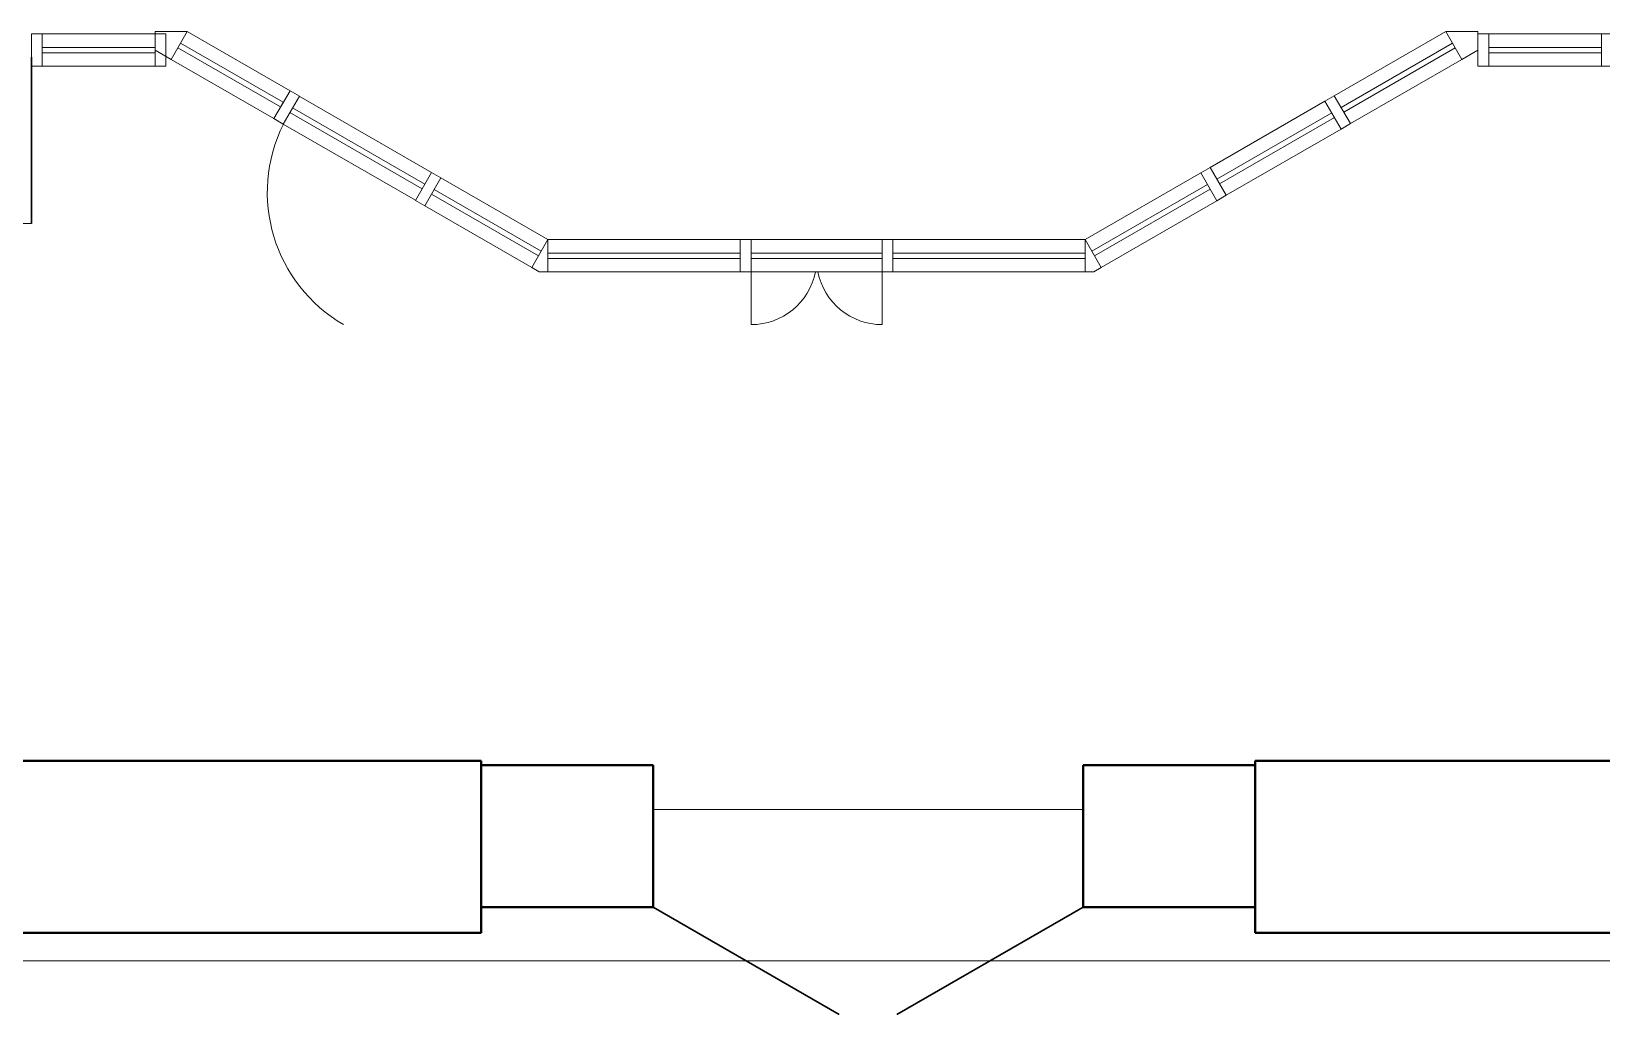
# Model space of a CAD drawing. Header units: millimetres. Extents: x -24 to 373619, y 275 to 149465.
# Drawn here: x 183146 to 190449, y 26495 to 31068 of the extents above; entities that cross this region are included whole.
import ezdxf

# ---------------------------------------------------------------- set-up
doc = ezdxf.new("R2010")
doc.units = ezdxf.units.MM
for name, color, linetype, lineweight in [('Двери', 7, 'Continuous', 18), ('Импосты витража', 7, 'Continuous', 18), ('Панели витража', 7, 'Continuous', 18), ('Панель', 7, 'Continuous', 30), ('Перекрытия', 7, 'Continuous', 18), ('Стены разрез', 7, 'Continuous', 40)]:
    doc.layers.add(name, color=color, linetype=linetype, lineweight=lineweight)

# ---------------------------------------------------------------- blocks, each defined once
blk = doc.blocks.new('AC_Дверь_Двупольная_ПВХ_ГОСТ30970-2014 - 1960х2380h В Глухой низ Пр-387576-001_Весь этаж')
at = {"layer": 'Панель'}
for p, q in [((-1000, 330), (-134, 830)), ((1000, 330), (134, 830))]:
    blk.add_line(p, q, dxfattribs=at)
blk = doc.blocks.new('Квадратный угловой импост - 150х150-1033417-001_Весь этаж')
at = {"layer": 'Импосты витража'}
for p, q in [((-43.3, -75), (-43.3, 75)), ((-43.3, 75), (43.3, 75)), ((43.3, 75), (86.6, 0)), ((86.6, 0), (-43.3, -75))]:
    blk.add_line(p, q, dxfattribs=at)
blk = doc.blocks.new('Системная панель - ADSK_Cтеклопакет_25-1036586-001_Весь этаж')
at = {"layer": 'Панели витража'}
for p, q in [((299.2, 12.5), (-299.2, 12.5)), ((-299.2, 12.5), (-299.2, -12.5)), ((299.2, -12.5), (299.2, 12.5)), ((-299.2, -12.5), (299.2, -12.5))]:
    blk.add_line(p, q, dxfattribs=at)
blk = doc.blocks.new('Системная панель - ADSK_Cтеклопакет_25-1041062-001_Весь этаж')
at = {"layer": 'Панели витража'}
for p, q in [((446.7, 12.5), (-446.7, 12.5)), ((-446.7, 12.5), (-446.7, -12.5)), ((446.7, -12.5), (446.7, 12.5)), ((-446.7, -12.5), (446.7, -12.5))]:
    blk.add_line(p, q, dxfattribs=at)
blk = doc.blocks.new('Системная панель - ADSK_Cтеклопакет_25-1036587-001_Весь этаж')
at = {"layer": 'Панели витража'}
for p, q in [((308.3, 12.5), (-308.3, 12.5)), ((-308.3, 12.5), (-308.3, -12.5)), ((308.3, -12.5), (308.3, 12.5)), ((-308.3, -12.5), (308.3, -12.5))]:
    blk.add_line(p, q, dxfattribs=at)
blk = doc.blocks.new('Системная панель - ADSK_Cтеклопакет_25-1036588-001_Весь этаж')
at = {"layer": 'Панели витража'}
for p, q in [((310.8, 12.5), (-310.8, 12.5)), ((-310.8, 12.5), (-310.8, -12.5)), ((310.8, -12.5), (310.8, 12.5)), ((-310.8, -12.5), (310.8, -12.5))]:
    blk.add_line(p, q, dxfattribs=at)
blk = doc.blocks.new('Системная панель - ADSK_Cтеклопакет_25-1041063-001_Весь этаж')
at = {"layer": 'Панели витража'}
for p, q in [((447.5, 12.5), (-447.5, 12.5)), ((-447.5, 12.5), (-447.5, -12.5)), ((447.5, -12.5), (447.5, 12.5)), ((-447.5, -12.5), (447.5, -12.5))]:
    blk.add_line(p, q, dxfattribs=at)
blk = doc.blocks.new('Дверь-Витраж-Двойная-Витрина - Дверь-Витраж-Двойная-Витрина-1041008-001_Весь этаж')
at = {"layer": 'Двери'}
for centre, start, end in [((-305, 15.55), 11.262262, 90), ((305, 15.55), 90, 168.737738)]:
    blk.add_arc(centre, 305, start, end, dxfattribs=at)
at = {"layer": 'Панель', "lineweight": 18}
for p, q in [((-305, 75), (-305, 320.55)), ((305, 75), (305, 320.55))]:
    blk.add_line(p, q, dxfattribs=at)
blk = doc.blocks.new('Системная панель - ADSK_Cтеклопакет_25-1036558-001_Весь этаж')
at = {"layer": 'Панели витража'}
for p, q in [((305, 12.5), (-305, 12.5)), ((-305, 12.5), (-305, -12.5)), ((305, -12.5), (305, 12.5)), ((-305, -12.5), (305, -12.5))]:
    blk.add_line(p, q, dxfattribs=at)
blk = doc.blocks.new('Квадратный угловой импост - 150х150-1036589-001_Весь этаж')
at = {"layer": 'Импосты витража'}
for p, q in [((86.6, 0), (-43.3, 75)), ((-43.3, 75), (-43.3, -75)), ((43.3, -75), (86.6, 0)), ((-43.3, -75), (43.3, -75))]:
    blk.add_line(p, q, dxfattribs=at)
blk = doc.blocks.new('Квадратный угловой импост - 150х150-1036590-001_Весь этаж')
at = {"layer": 'Импосты витража'}
for p, q in [((-20.1, 75), (54.9, -54.9)), ((-20.1, -75), (-20.1, 75)), ((54.9, -54.9), (20.1, -75)), ((20.1, -75), (-20.1, -75))]:
    blk.add_line(p, q, dxfattribs=at)
blk = doc.blocks.new('Прямоугольный импост - 50х150-1036582-001_Весь этаж')
at = {"layer": 'Импосты витража'}
for p, q in [((-25, 75), (25, 75)), ((-25, -75), (-25, 75)), ((25, 75), (25, -75)), ((25, -75), (-25, -75))]:
    blk.add_line(p, q, dxfattribs=at)
blk = doc.blocks.new('Прямоугольный импост - 50х150-1036464-001_Весь этаж')
at = {"layer": 'Импосты витража'}
for p, q in [((188046.4, 30100.1), (188584.7, 30410.9)), ((188659.7, 30281), (188121.4, 29970.2))]:
    blk.add_line(p, q, dxfattribs=at)
blk = doc.blocks.new('Прямоугольный импост - 50х150-1036465-001_Весь этаж')
at = {"layer": 'Импосты витража'}
for p, q in [((188628, 30435.9), (189162.1, 30744.3)), ((189237.1, 30614.4), (188703, 30306))]:
    blk.add_line(p, q, dxfattribs=at)
blk = doc.blocks.new('Прямоугольный импост - 50х150-1036466-001_Весь этаж')
at = {"layer": 'Импосты витража'}
for p, q in [((189205.4, 30769.3), (189723.6, 31068.4)), ((189798.6, 30938.5), (189280.4, 30639.4))]:
    blk.add_line(p, q, dxfattribs=at)
blk = doc.blocks.new('Прямоугольный импост - 50х150-1033380-001_Весь этаж')
at = {"layer": 'Импосты витража'}
for p, q in [((-25, 75), (25, 75)), ((-25, -75), (-25, 75)), ((25, 75), (25, -75)), ((25, -75), (-25, -75))]:
    blk.add_line(p, q, dxfattribs=at)
blk = doc.blocks.new('Прямоугольный импост - 50х150-1036604-001_Весь этаж')
at = {"layer": 'Импосты витража'}
for p, q in [((185548.1, 30100.1), (186443, 30100.1)), ((186443, 29950.1), (185548.1, 29950.1))]:
    blk.add_line(p, q, dxfattribs=at)
blk = doc.blocks.new('Прямоугольный импост - 50х150-1036511-001_Весь этаж')
at = {"layer": 'Импосты витража'}
for p, q in [((187153, 30100.1), (188046.4, 30100.1)), ((188046.4, 29950.1), (187153, 29950.1))]:
    blk.add_line(p, q, dxfattribs=at)
blk = doc.blocks.new('Прямоугольный импост - 50х150-1036547-001_Весь этаж')
at = {"layer": 'Импосты витража'}
for p, q in [((186493, 30100.1), (187103, 30100.1)), ((187103, 29950.1), (186493, 29950.1))]:
    blk.add_line(p, q, dxfattribs=at)
blk = doc.blocks.new('Квадратный угловой импост - 150х150-1041058-001_Весь этаж')
at = {"layer": 'Импосты витража'}
for p, q in [((-20.1, 75), (54.9, -54.9)), ((-20.1, -75), (-20.1, 75)), ((54.9, -54.9), (20.1, -75)), ((20.1, -75), (-20.1, -75))]:
    blk.add_line(p, q, dxfattribs=at)
blk = doc.blocks.new('AC_ДверьВитражная_Однопольная_ПВХ_ГОСТ30970-2014 - Остекленная Левая-1043262-001_Весь этаж')
at = {"layer": 'Панель', "lineweight": 18}
blk.add_arc((355, -32.5), 710, 183.44382, 270, dxfattribs=at)
blk = doc.blocks.new('Системная панель - ADSK_Cтеклопакет_25-1043249-001_Весь этаж')
at = {"layer": 'Панели витража'}
for p, q in [((275.8, 12.5), (-275.8, 12.5)), ((-275.8, 12.5), (-275.8, -12.5)), ((275.8, -12.5), (275.8, 12.5)), ((-275.8, -12.5), (275.8, -12.5))]:
    blk.add_line(p, q, dxfattribs=at)
blk = doc.blocks.new('Системная панель - ADSK_Cтеклопакет_25-1043250-001_Весь этаж')
at = {"layer": 'Панели витража'}
for p, q in [((287.5, 12.5), (-287.5, 12.5)), ((-287.5, 12.5), (-287.5, -12.5)), ((287.5, -12.5), (287.5, 12.5)), ((-287.5, -12.5), (287.5, -12.5))]:
    blk.add_line(p, q, dxfattribs=at)
blk = doc.blocks.new('Системная панель - ADSK_Cтеклопакет_25-1043251-001_Весь этаж')
at = {"layer": 'Панели витража'}
for p, q in [((355, 12.5), (-355, 12.5)), ((-355, 12.5), (-355, -12.5)), ((355, -12.5), (355, 12.5)), ((-355, -12.5), (355, -12.5))]:
    blk.add_line(p, q, dxfattribs=at)
blk = doc.blocks.new('Прямоугольный импост - 50х150-1043245-001_Весь этаж')
at = {"layer": 'Импосты витража'}
for p, q in [((-25, 75), (25, 75)), ((-25, -75), (-25, 75)), ((25, 75), (25, -75)), ((25, -75), (-25, -75))]:
    blk.add_line(p, q, dxfattribs=at)
blk = doc.blocks.new('Прямоугольный импост - 50х150-1043213-001_Весь этаж')
at = {"layer": 'Импосты витража'}
for p, q in [((184392, 30767.6), (185006.9, 30412.6)), ((184931.9, 30282.7), (184317, 30637.7))]:
    blk.add_line(p, q, dxfattribs=at)
blk = doc.blocks.new('Прямоугольный импост - 50х150-1043220-001_Весь этаж')
at = {"layer": 'Импосты витража'}
for p, q in [((185050.2, 30387.6), (185548.1, 30100.1)), ((185473.1, 29970.2), (184975.2, 30257.7))]:
    blk.add_line(p, q, dxfattribs=at)
blk = doc.blocks.new('Прямоугольный импост - 50х150-1043221-001_Весь этаж')
at = {"layer": 'Импосты витража'}
for p, q in [((183870.9, 31068.4), (184348.7, 30792.6)), ((184273.7, 30662.7), (183795.9, 30938.5))]:
    blk.add_line(p, q, dxfattribs=at)
blk = doc.blocks.new('AC_ДверьВитражная_Двупольная_Алюминиевая_ГОСТ23747-2015 - Остекленные _с защитным ограждением_-1050290-001_Весь этаж')
at = {"layer": 'Панель'}
for p, q in [((-775, 32.5), (-775, 807.5)), ((775, 32.5), (775, 807.5))]:
    blk.add_line(p, q, dxfattribs=at)
at = {"layer": 'Панель', "lineweight": 18}
for centre, start, end in [((-775, 32.5), 360, 90), ((775, 32.5), 90, 180)]:
    blk.add_arc(centre, 775, start, end, dxfattribs=at)
blk = doc.blocks.new('Системная панель - ADSK_Cтеклопакет_25-1050188-001_Весь этаж')
at = {"layer": 'Панели витража'}
for p, q in [((262.5, 12.5), (-262.5, 12.5)), ((-262.5, 12.5), (-262.5, -12.5)), ((262.5, -12.5), (262.5, 12.5)), ((-262.5, -12.5), (262.5, -12.5))]:
    blk.add_line(p, q, dxfattribs=at)
blk = doc.blocks.new('Прямоугольный импост - 50х150-1050167-001_Весь этаж')
at = {"layer": 'Импосты витража'}
for p, q in [((183195.9, 31056.8), (183720.9, 31056.8)), ((183720.9, 30906.8), (183195.9, 30906.8))]:
    blk.add_line(p, q, dxfattribs=at)
blk = doc.blocks.new('Прямоугольный импост - 50х150-1050195-001_Весь этаж')
at = {"layer": 'Импосты витража'}
for p, q in [((0, 75), (-50, 75)), ((-50, 75), (-50, -75)), ((0, -75), (0, 75)), ((-50, -75), (0, -75))]:
    blk.add_line(p, q, dxfattribs=at)
blk = doc.blocks.new('Прямоугольный импост - 50х150-1050177-001_Весь этаж')
at = {"layer": 'Импосты витража'}
for p, q in [((-25, 75), (25, 75)), ((-25, -75), (-25, 75)), ((25, 75), (25, -75)), ((25, -75), (-25, -75))]:
    blk.add_line(p, q, dxfattribs=at)

msp = doc.modelspace()

# ---------------------------------------------------------------- linework, layer by layer
at = {"layer": 'Перекрытия'}
for p, q in [((186037.3, 27448.8), (188037.3, 27448.8)), ((195881.1, 26745.1), (178400.2, 26745.1))]:
    msp.add_line(p, q, dxfattribs=at)
at = {"layer": 'Стены разрез'}
for p, q in [((185237.3, 27675.1), (182897.3, 27675.1)), ((185237.3, 26875.1), (185237.3, 27675.1)), ((186037.3, 27655.1), (185237.3, 27655.1)), ((186037.3, 26995.1), (186037.3, 27655.1)), ((188837.3, 27655.1), (188037.3, 27655.1)), ((188037.3, 27655.1), (188037.3, 26995.1)), ((191297.3, 27675.1), (188837.3, 27675.1)), ((188837.3, 27675.1), (188837.3, 26875.1)), ((185237.3, 26995.1), (186037.3, 26995.1)), ((188037.3, 26995.1), (188837.3, 26995.1)), ((182897.3, 26875.1), (185237.3, 26875.1)), ((188837.3, 26875.1), (191297.3, 26875.1))]:
    msp.add_line(p, q, dxfattribs=at)

# ---------------------------------------------------------------- block references
at = {"layer": 'Двери'}
for name, p, rotation in [('AC_ДверьВитражная_Двупольная_Алюминиевая_ГОСТ23747-2015 - Остекленные _с защитным ограждением_-1050290-001_Весь этаж', (182370.9, 30981.8), 180), ('AC_ДверьВитражная_Однопольная_ПВХ_ГОСТ30970-2014 - Остекленная Левая-1043262-001_Весь этаж', (184662, 30525.1), 330.0000000000001), ('Дверь-Витраж-Двойная-Витрина - Дверь-Витраж-Двойная-Витрина-1041008-001_Весь этаж', (186798, 30025.1), 180), ('AC_Дверь_Двупольная_ПВХ_ГОСТ30970-2014 - 1960х2380h В Глухой низ Пр-387576-001_Весь этаж', (187037.3, 27325.1), 180)]:
    msp.add_blockref(name, p, dxfattribs=dict(at, rotation=rotation))
at = {"layer": 'Импосты витража'}
for name, p, rotation in [('Квадратный угловой импост - 150х150-1036589-001_Весь этаж', (189798.6, 31025.1), 29.99999999999985), ('Прямоугольный импост - 50х150-1050195-001_Весь этаж', (189873.6, 30981.8), 180), ('Прямоугольный импост - 50х150-1050167-001_Весь этаж', (373644.5, 61963.7), 180)]:
    msp.add_blockref(name, p, dxfattribs=dict(at, rotation=rotation))
at = {"layer": 'Импосты витража', "extrusion": (0, 0, -1)}
for name, p in [('Прямоугольный импост - 50х150-1050177-001_Весь этаж', (-183170.9, 30981.8)), ('Квадратный угловой импост - 150х150-1041058-001_Весь этаж', (-185528, 30025.1)), ('Прямоугольный импост - 50х150-1033380-001_Весь этаж', (-186468, 30025.1)), ('Прямоугольный импост - 50х150-1033380-001_Весь этаж', (-187128, 30025.1))]:
    msp.add_blockref(name, p, dxfattribs=at)
at = {"layer": 'Импосты витража'}
for name, p in [('Прямоугольный импост - 50х150-1050167-001_Весь этаж', (0, 0)), ('Прямоугольный импост - 50х150-1050195-001_Весь этаж', (183770.9, 30981.8)), ('Прямоугольный импост - 50х150-1043221-001_Весь этаж', (0, 0)), ('Прямоугольный импост - 50х150-1036466-001_Весь этаж', (0, 0)), ('Прямоугольный импост - 50х150-1043213-001_Весь этаж', (0, 0)), ('Прямоугольный импост - 50х150-1036465-001_Весь этаж', (0, 0)), ('Прямоугольный импост - 50х150-1043220-001_Весь этаж', (0, 0)), ('Прямоугольный импост - 50х150-1036464-001_Весь этаж', (0, 0)), ('Прямоугольный импост - 50х150-1036604-001_Весь этаж', (0, 0)), ('Прямоугольный импост - 50х150-1036547-001_Весь этаж', (0, 0)), ('Прямоугольный импост - 50х150-1036511-001_Весь этаж', (0, 0))]:
    msp.add_blockref(name, p, dxfattribs=at)
at = {"layer": 'Импосты витража', "extrusion": (0, 0, -1)}
for name, p, rotation in [('Квадратный угловой импост - 150х150-1033417-001_Весь этаж', (-183795.9, 31025.1), 270), ('Прямоугольный импост - 50х150-1050177-001_Весь этаж', (-190473.6, 30981.8), 180), ('Прямоугольный импост - 50х150-1043245-001_Весь этаж', (-184332.9, 30715.1), 209.9999999999999), ('Прямоугольный импост - 50х150-1036582-001_Весь этаж', (-189221.2, 30691.8), 330.0000000000001), ('Прямоугольный импост - 50х150-1043245-001_Весь этаж', (-184991.1, 30335.1), 209.9999999999999), ('Прямоугольный импост - 50х150-1036582-001_Весь этаж', (-188643.9, 30358.5), 330.0000000000001), ('Квадратный угловой импост - 150х150-1036590-001_Весь этаж', (-188066.5, 30025.1), 330.0000000000001)]:
    msp.add_blockref(name, p, dxfattribs=dict(at, rotation=rotation))
at = {"layer": 'Панели витража'}
for name, p, rotation in [('Системная панель - ADSK_Cтеклопакет_25-1050188-001_Весь этаж', (183458.4, 30981.8), 180), ('Системная панель - ADSK_Cтеклопакет_25-1043249-001_Весь этаж', (184072.3, 30865.6), 330.0000000000001), ('Системная панель - ADSK_Cтеклопакет_25-1036586-001_Весь этаж', (189502, 30853.9), 209.9999999999999), ('Системная панель - ADSK_Cтеклопакет_25-1043251-001_Весь этаж', (184662, 30525.1), 330.0000000000001), ('Системная панель - ADSK_Cтеклопакет_25-1036587-001_Весь этаж', (188932.5, 30525.1), 209.9999999999999), ('Системная панель - ADSK_Cтеклопакет_25-1043250-001_Весь этаж', (185261.7, 30178.9), 330.0000000000001), ('Системная панель - ADSK_Cтеклопакет_25-1036588-001_Весь этаж', (188353.1, 30190.6), 209.9999999999999), ('Системная панель - ADSK_Cтеклопакет_25-1041063-001_Весь этаж', (185995.5, 30025.1), 180), ('Системная панель - ADSK_Cтеклопакет_25-1036558-001_Весь этаж', (186798, 30025.1), 180), ('Системная панель - ADSK_Cтеклопакет_25-1041062-001_Весь этаж', (187599.7, 30025.1), 180)]:
    msp.add_blockref(name, p, dxfattribs=dict(at, rotation=rotation))
msp.add_blockref('Системная панель - ADSK_Cтеклопакет_25-1050188-001_Весь этаж', (190186.1, 30981.8), dxfattribs=at)

doc.saveas('drawing.dxf')
